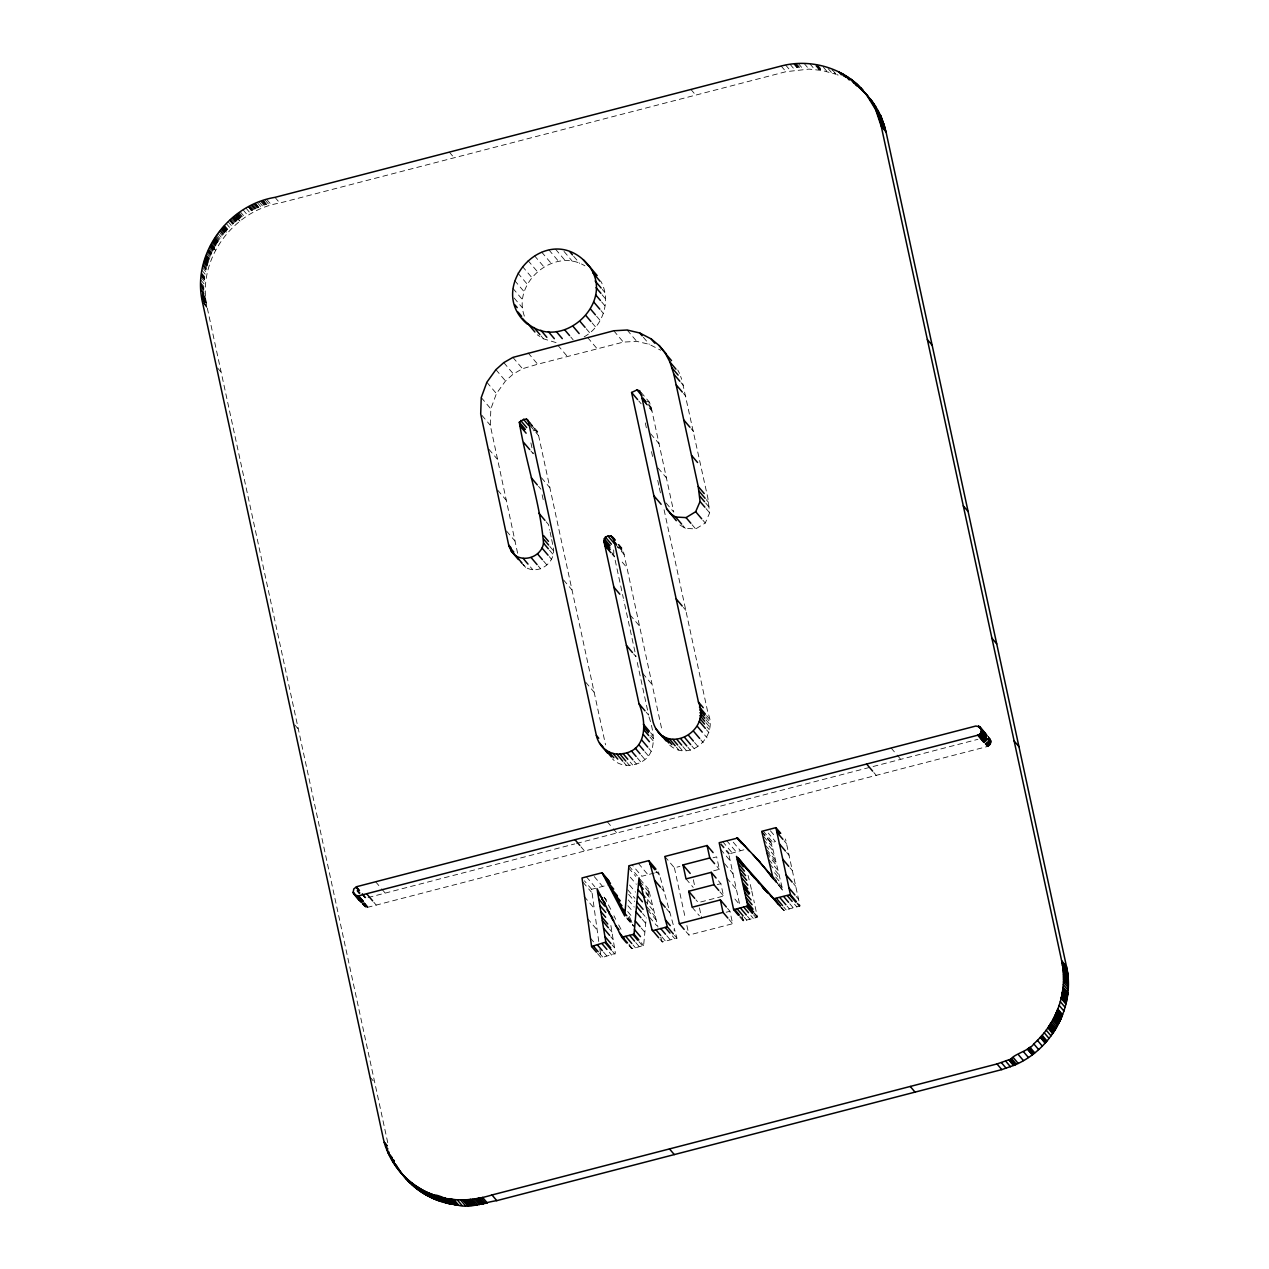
<?xml version="1.0" encoding="UTF-8"?>
<svg xmlns="http://www.w3.org/2000/svg" width="1269" height="1269" viewBox="0 0 1269 1269"><rect width="100%" height="100%" fill="white"/><g stroke="black" fill="none" stroke-linecap="round" stroke-linejoin="round"><path stroke-width="0.75" stroke-dasharray="5 3.75" d="M988.234 737.543C992.532 738.986 991.597 745.68 987.377 746.521L368.184 907.176L365.821 907.081L363.14 904.131M387.759 1142.703L207.291 308.018C196.235 260.589 232.465 210.797 279.799 203.024L785.971 71.698L808.94 69.113L822.233 70.493L835.859 74.221L831.988 69.89M669.746 745.204C690.003 762.764 718.444 736.099 708.039 713.368L663.925 509.028M517.609 553.236L490.278 425.226L490.849 408.904L496.433 393.58L505.506 380.97L513.374 373.943L522.511 368.724L537.675 364.219L623.349 342.107L636.721 341.361L649.316 344.327L660.784 350.276M647.476 904.305L648.586 889.157L657.929 927.084M598.762 941.519L591.592 889.299L584.406 880.797M584.168 336.84C603.029 326.339 611.642 300.309 600.792 281.21M520.813 562.389L525.652 567.354C539.198 575.38 556.583 562.008 553.221 546.987M648.998 716.922C653.947 731.467 657.976 753.627 640.908 762.177C631.962 766.841 619.669 766.746 612.483 758.91M628.964 945.722L632.327 948.593L643.621 945.532L646.238 917.773M613.688 549.921L613.784 553.776M991.01 742.651L988.678 739.399M991.073 742.222L988.71 739.05M524.383 316.124C512.01 282.59 554.093 246.868 584.914 265.84M990.851 743.237L988.535 740.128M679.883 524.938L685.244 528.348L695.65 528.951L705.278 523.034L709.657 512.85L707.816 497.813L682.119 380.874M597.588 953.59L601.189 957.841L615.417 953.384L610.452 922.912M990.55 743.967L988.25 740.922M990.391 744.237L988.107 741.223M780.816 907.256L784.052 910.381L799.978 905.923L785.511 838.983M734.925 899.055L739.716 904.734L728.755 854.037L744.189 849.707M988.995 745.744L986.6 742.92M362.617 893.773L366.218 898.024L364.806 898.722M368.121 897.532L574.698 843.933M576.618 843.425L977.907 739.319M591.592 889.299L596.018 888.157M599.301 887.301L608.692 884.858M654.344 873.024L641.781 876.276L632.2 864.935M655.676 872.675L658.373 871.977L659.706 875.42L675.045 931.287L672.649 928.448M664.829 856.48L674.41 867.806L679.93 866.378M713.004 857.796L716.668 856.845L719.364 869.313L713.638 870.804M761.733 831.338L771.314 842.664L775.47 841.585L768.268 833.099M717.255 884.62L720.871 883.684L723.536 896.057L698.283 902.608L695.888 899.769M772.995 878.782L782.767 890.061L771.314 842.664M726.185 912.237L729.945 911.253L732.641 923.721L688.956 935.063L685.355 930.811M659.896 939.139L662.291 941.979L676.932 938.188L675.52 933.001M739.637 916.726L743.222 920.977L757.419 917.297L753.738 899.959M533.154 430.746L536.089 430.461L537.77 431.761L605.551 744.887M617.606 547.399L620.573 547.129L623.444 551.428L662.228 731.356M367.344 907.272L363.743 903.02M366.329 907.192L362.728 902.941M556.06 342.598L543.513 338.823L537.295 334.826M646.603 401.274L649.458 402.257L651.156 407.254L673.791 512.105L665.4 502.191M365.742 907.049L362.855 904.147M838.095 75.093L836.858 74.585M832.543 70.065L836.144 74.316M828.149 68.589L831.75 72.841M823.438 67.273L827.039 71.524M817.442 64.83L822.233 70.493M817.395 66.02L820.995 70.271M816.95 65.94L820.535 70.192M816.49 65.861L820.091 70.112M816.205 65.814L819.806 70.065M815.697 65.75L819.552 70.033M809.876 63.767L814.666 69.446M804.149 63.45L808.94 69.113M798.344 63.513L803.15 69.176M796.44 63.624L801.231 69.287M795.457 63.688L800.247 69.367M794.473 63.783L799.264 69.446M794.108 63.815L798.899 69.478M793.68 63.862L798.693 69.509M790.079 64.291L794.886 69.969M785.638 65.036L790.428 70.715M781.165 66.036L785.971 71.698M690.923 89.433L695.713 95.112M987.742 736.099L990.518 739.478M988.107 736.654L990.851 740.176M988.535 737.638L991.01 740.763M988.662 738.209L991.089 741.334M988.71 738.764L991.105 741.746M988.614 739.811L990.978 742.809M988.456 740.398L990.788 743.396M988.329 740.715L990.74 743.539M987.996 741.413L990.248 744.443L987.758 741.762M987.647 741.889L989.931 744.871M987.456 742.127L989.772 745.046M987.266 742.349L989.614 745.236M987.06 742.555L989.455 745.379M986.885 742.698L989.297 745.538M643.32 337.237L649.316 344.327M986.425 743.031L988.821 745.871M602.331 289.443L604.726 292.282M681.025 382.651L683.42 385.475M986.203 743.174L988.599 745.998M988.392 746.124L985.902 743.333L988.154 746.235M573.683 256.275L579.663 263.365M985.537 743.507L987.932 746.331M985.267 743.602L987.663 746.442M984.982 743.697L987.377 746.521M602.077 294.757L605.678 299.008M564.007 251.421L572.398 261.335M683.468 393.469L685.863 396.293M627.14 330.019L636.721 341.361M601.633 301.895L605.234 306.146M555.616 249.263L565.197 260.605M600.998 310.588L603.394 313.411M548.842 249.819L558.423 261.16M613.752 330.765L623.349 342.107M596.62 316.267L600.205 320.518M541.577 251.992L551.158 263.317M691.161 428.668L693.556 431.508M449.321 152.121L454.112 157.784M592.1 322.897L595.7 327.148M534.408 255.608L544.004 266.95M641.067 392.343L649.458 402.257M586.262 328.75L589.863 333.001M527.92 260.446L537.501 271.772M642.764 397.34L651.156 407.254M643.05 398.688L651.441 408.602M644.509 401.321L651.711 409.824M643.573 401.115L651.965 411.029M587.61 337.506L597.191 348.832M638.767 400.956L641.162 403.796M522.305 266.3L531.885 277.625M517.784 273.009L527.365 284.335M570.749 336.983L573.144 339.806M650.648 433.808L659.039 443.722M706.262 499.685L708.657 502.524M705.691 503.032L709.292 507.283M514.564 280.417L524.16 291.743M706.056 508.599L709.657 512.85M512.882 288.333L522.463 299.658M557.852 345.247L567.449 356.589M702.883 520.211L705.278 523.034M658.04 467.991L666.431 477.905M514.119 298.009L522.511 307.923M891.124 748.012L895.914 753.675M897.12 755.087L900.72 759.338M541.102 335.999L543.513 338.823M692.065 524.7L695.65 528.951M682.849 525.525L685.244 528.348M528.094 352.893L537.675 364.219M873.833 772.535L876.229 775.359M512.914 357.398L522.511 368.724M503.793 362.617L513.374 373.943M495.909 369.644L505.506 380.97M529.379 421.831L537.77 431.761M531.299 424.782L536.089 430.461M528.602 422.403L538.199 433.744M530.22 425.734L538.611 435.648M683.404 607.439L685.799 610.278M486.852 382.255L496.433 393.58M618.812 544.338L622.397 548.589M618.177 544.306L620.573 547.129M618.637 545.765L623.444 551.428M619.002 547.32L623.793 552.983M615.735 544.623L624.126 554.553M530.87 450.955L533.266 453.779L532.472 450.146M622.191 562.088L626.981 567.751M481.252 397.562L490.849 408.904M611.706 552.507L614.101 555.33L623.412 598.445M612.039 554.061L614.434 556.901M541.482 477.794L549.874 487.708M481.887 415.312L490.278 425.226M538.532 486.344L540.927 489.184M630.058 614.894L639.655 626.22M488.835 449.194L497.226 459.108M275.008 197.345L279.799 203.024M546.13 521.765L548.541 524.589L549.715 530.188M706.643 715.573L709.038 718.413M705.77 716.937L709.371 721.189M266.791 199.487L271.598 205.166M705.945 719.745L709.53 723.996M265.078 199.994L269.885 205.657M705.913 722.584L709.514 726.836M263.381 200.518L268.187 206.197M263.032 200.645L267.822 206.308M262.382 200.851L267.172 206.514M706.912 726.883L709.308 729.723M261.557 201.136L266.347 206.799M260.732 201.422L265.538 207.085M706.516 729.802L708.911 732.625M259.162 201.993L263.952 207.656M549.842 546.463L553.443 550.714M257.385 202.675L262.175 208.338M549.509 550.207L553.11 554.458M255.624 203.389L260.415 209.068M255.085 203.627L259.875 209.29M497.686 490.151L506.077 500.065M704.644 734.973L707.039 737.812M254.895 203.706L259.685 209.369M254.688 203.786L259.479 209.448M253.927 204.119L258.733 209.782M633.628 653.916L636.023 656.755L623.825 600.332M253.023 204.547L257.813 210.21M252.103 204.959L256.909 210.638M251.897 205.07L256.703 210.733M549.255 556.615L551.65 559.455M251.23 205.388L256.021 211.066M250.358 205.832L255.148 211.511M249.485 206.292L254.292 211.955M700.869 739.859L703.264 742.698M249.041 206.514L253.832 212.193M248.708 206.688L253.499 212.351M248.391 206.847L253.181 212.51M248.312 206.895L253.102 212.558M563.579 579.996L571.97 589.926M642.685 673.379L652.266 684.721M784.115 840.76L786.51 843.599M246.027 208.148L250.834 213.827M543.576 561.041L547.161 565.292M770.41 830.814L774.011 835.05M694.587 742.508L698.188 746.743M243.109 209.908L247.899 215.571M786.621 852.403L789.017 855.243M240.253 211.764L245.044 217.427M691.875 745.998L694.27 748.837M763.145 830.973L772.742 842.299M239.048 212.605L243.838 218.268M538.294 566.022L540.689 568.861M238.35 213.081L243.14 218.744M761.828 832.131L771.425 843.457M506.569 531.092L514.96 541.006M237.493 213.7L242.458 219.236M237.319 213.827L242.125 219.489M237.097 213.985L241.903 219.648M236.875 214.144L241.681 219.823M687.972 747.346L690.368 750.185M763.668 836.509L772.06 846.423M789.952 867.758L792.348 870.597M236.668 214.302L241.459 219.965M236.462 214.461L241.253 220.124M236.256 214.62L241.047 220.283M235.923 214.873L240.713 220.536M235.558 215.159L240.349 220.838M763.399 839.38L772.995 850.706M239.984 221.123L235.177 215.46L239.873 221.203M234.638 215.889L239.429 221.567M682.896 746.537L686.497 750.788M234.035 216.38L238.826 222.043M530.394 566.91L532.79 569.749M765.604 845.44L773.995 855.354M233.433 216.856L238.223 222.535M233.258 216.999L238.064 222.662M233.052 217.173L237.842 222.852M232.75 217.427L237.541 223.09M232.465 217.681L237.255 223.344M766.476 849.484L774.867 859.399M678.883 746.426L682.484 750.677M231.799 218.252L236.589 223.915M767.015 851.975L775.407 861.889M231.006 218.934L235.812 224.597M523.256 564.531L525.652 567.354M793.363 883.525L795.758 886.365M230.228 219.616L235.019 225.295M676.393 747.187L678.788 750.011M766.428 853.323L776.009 864.665M230.006 219.823L234.813 225.485M229.863 219.949L234.654 225.628M646.207 712.242L648.602 715.066L636.832 660.514M229.657 220.14L234.464 225.819M229.467 220.33L234.257 226.009M768.697 859.462L777.088 869.376M228.071 221.647L232.862 227.325M769.791 864.03L778.183 873.944M796.139 896.406L798.534 899.245M226.231 223.471L231.037 229.134M774.534 872.707L779.325 878.37M224.47 225.327L229.261 230.99M775.724 877.038L780.53 882.701M797.582 903.084L799.978 905.923M223.963 225.882L228.753 231.545M223.804 226.041L228.61 231.704M797.011 903.576L799.407 906.399M223.598 226.263L228.404 231.926M223.392 226.469L228.198 232.148M223.122 226.786L227.912 232.449M773.392 877.022L781.783 886.936M222.821 227.135L227.611 232.814M650.569 732.673L652.964 735.512M222.519 227.5L227.31 233.163L222.424 227.611M775.311 880.67L782.576 890.108M773.011 878.322L782.767 890.061M222.202 227.849L227.008 233.528M794.537 904.21L796.932 907.049M221.901 228.214L226.691 233.877M650.934 735.497L653.329 738.336M221.599 228.579L226.294 234.353M221.092 229.166L225.898 234.828M649.871 736.924L653.456 741.175M220.52 229.879L225.311 235.542M219.949 230.577L224.756 236.256M789.762 903.718L793.363 907.969M219.775 230.815L224.565 236.478M218.998 231.815L223.788 237.477M733.244 842.188L740.43 850.674M217.887 233.29L222.678 238.969M787.097 906.145L789.492 908.969M216.793 234.797L221.599 240.475M216.095 235.812L220.885 241.491M783.719 907.018L786.13 909.857M648.903 748.52L651.314 751.343M215.556 236.605L220.346 242.268M726.534 840.459L736.131 851.8M215.032 237.382L219.823 243.061M781.656 907.557L784.052 910.381M214.81 237.731L219.521 243.521M780.99 907.224L783.385 910.063M214.651 237.985L219.442 243.648M214.413 238.35L219.22 244.013M214.112 238.842L218.918 244.505M213.811 239.333L218.601 245.012M213.462 239.904L218.252 245.583M722.569 841.49L732.15 852.831M213.097 240.523L217.887 246.186M212.732 241.126L217.522 246.805M644.842 751.724L648.443 755.959M212.605 241.332L217.396 247.011M585.691 682.214L594.082 692.128M212.272 241.903L217.078 247.566M721.014 843.631L729.405 853.545M211.796 242.776L216.587 248.438M720.364 844.123L728.755 854.037M211.32 243.648L216.111 249.311M211.066 244.124L215.857 249.787M210.908 244.394L215.698 250.056M210.559 245.044L215.349 250.723M210.337 245.488L215.127 251.151M210.115 245.916L214.905 251.595M641.321 755.261L644.906 759.512M210.035 246.075L214.747 251.897M720.618 849.389L730.198 860.715M209.908 246.329L214.699 251.992M209.559 247.043L214.35 252.705M209.036 248.105L213.827 253.768M208.528 249.184L213.335 254.847M208.322 249.66L213.049 255.466M208.195 249.93L212.986 255.592M208.021 250.31L212.811 255.973M637.324 757.926L640.908 762.177M207.799 250.865L212.589 256.528M207.561 251.405L212.367 257.068M207.164 252.357L211.971 258.019M724.599 863.681L732.99 873.595M206.688 253.562L211.479 259.241M206.213 254.783L211.003 260.446M206.022 255.291L210.781 261.081M634.04 761.21L636.435 764.033M205.784 255.941L210.575 261.604M205.483 256.766L210.289 262.429M205.197 257.591L210.004 263.254M205.007 258.21L209.797 263.873M204.848 258.67L209.639 264.349M204.69 259.146L209.496 264.824M630.201 762.098L632.612 764.937M204.642 259.336L209.433 264.999M204.515 259.701L209.322 265.364M204.341 260.272L209.131 265.951M716.969 866.489L719.364 869.313M726.804 878.037L736.401 889.363M204.15 260.859L208.957 266.522M204.087 261.097L208.846 266.887M203.992 261.446L208.782 267.125M203.928 261.668L208.719 267.347M626.997 762.479L629.408 765.302M754.912 913.648L757.307 916.472M203.722 262.413L208.513 268.076M753.818 913.045L757.419 917.297M203.421 263.508L208.211 269.171M753.612 914.838L756.007 917.661M203.135 264.602L207.926 270.265M623.904 762.479L626.299 765.318M203.024 265.078L207.783 270.868M202.929 265.411L207.672 271.392M202.818 266.03L207.608 271.693M750.867 915.536L753.278 918.375M202.453 267.68L207.244 273.358M201.945 270.329L206.736 275.992M718.46 880.845L720.871 883.684M747.536 916.408L749.931 919.248M201.517 272.978L206.308 278.641M201.359 274.104L206.149 279.767M201.343 274.263L206.133 279.926M201.295 274.532L206.054 280.465M201.216 275.087L206.022 280.766M201.2 275.389L205.99 281.068M744.284 917.249L746.68 920.088M201.168 275.69L205.959 281.369M201.01 277.34L205.8 283.003M719.935 891.806L723.536 896.057M740.604 916.472L744.205 920.723M200.803 280.021L205.594 285.684M200.692 282.701L205.483 288.38M200.661 284.082L205.467 289.744M200.645 284.43L205.435 290.442M200.645 284.986L205.435 290.775M200.645 285.224L205.435 290.887M727.549 908.414L729.945 911.253M200.645 286.144L205.451 291.807M200.692 287.682L205.483 293.345M200.756 289.237L205.546 294.9M200.788 289.919L205.594 295.582M200.835 290.601L205.641 296.264M202.136 293.234L205.721 297.485M202.247 294.456L205.848 298.707M202.294 295.011L205.911 299.421M202.342 295.439L205.99 300.071M202.421 296.058L206.022 300.309M202.469 296.502L206.07 300.753M202.517 296.93L206.117 301.181M729.04 919.47L732.641 923.721M202.58 297.422L206.181 301.673M202.659 297.961L206.26 302.212M202.754 298.501L206.355 302.752M202.818 298.961L206.419 303.212M201.692 297.945L206.482 303.608M201.771 298.532L205.372 302.783M201.882 299.151L205.483 303.402M203.294 301.768L206.895 306.019M203.532 302.974L207.133 307.225M203.659 303.592L207.275 307.923M686.021 878.909L693.207 887.396M692.144 907.24L699.346 915.742M656.105 871.168L659.706 875.42M607.232 821.662L612.023 827.34M613.213 828.752L616.813 833.003M661.72 888.633L664.115 891.472M638.355 863.348L647.936 874.674M217.586 368.01L221.187 372.261M666.415 908.667L670 912.919M628.869 865.807L637.26 875.721M640.004 879.29L648.586 889.157M628.567 867.901L635.769 876.403M639.782 881.368L649.379 892.694M645.715 891.98L648.126 894.819M646.048 893.408L650.838 899.086M630.328 877.196L636.324 884.271M642.733 893.915L652.329 905.257M644.192 899.8L653.789 911.142M674.521 935.348L676.932 938.188M629.551 885.048L635.547 892.139M672.364 935.919L674.759 938.743M646.793 906.716L655.185 916.63M647.618 909.873L656.01 919.787M627.743 889.807L634.944 898.309M666.717 935.65L670.302 939.901M649.538 917.17L656.723 925.672M628.647 894.359L634.643 901.45M642.637 913.521L645.033 916.361M661.91 936.887L665.511 941.138M628.25 899.959L634.23 907.034M580.98 846.788L584.581 851.039M642.114 919.137L645.715 923.388M627.917 905.749L632.708 911.412M627.679 911.554L632.47 917.217M641.273 928.067L644.874 932.318M594.209 876.53L602.601 886.444M628.044 917.186L633.881 926.433M628.71 918.645L633.501 924.308M626.68 917.931L633.453 925.815M627.108 918.819L633.215 925.878M604.25 897.215L611.277 910.254M604.044 897.262L606.55 900.07M586.421 876.816L594.812 886.73M641.226 942.708L643.621 945.532M638.973 941.693L642.574 945.928M635.753 942.518L639.338 946.769M583.026 882.241L591.417 892.17M633.009 944.961L635.42 947.8M629.932 945.754L632.327 948.593M584.152 896.453L593.749 907.795M609.548 929.146L611.944 931.985M610.786 936.776L613.181 939.615M612.134 945.024L614.529 947.848M587.42 918.439L597.017 929.765M612.578 951.417L614.973 954.256M609.294 952.273L611.69 955.113M603.473 952.051L607.074 956.303M590.339 938.029L595.129 943.692M599.365 953.13L602.965 957.365M294.741 724.885L298.342 729.12M375.624 881.749L380.414 887.428M381.62 888.839L385.221 893.09M373.832 902.259L376.227 905.098M356.621 886.698L361.427 892.361M356.319 886.793L361.126 892.456M362.315 893.884L365.916 898.135M356.034 886.92L360.824 892.583M362.03 893.995L365.615 898.246M355.701 887.11L360.666 892.662M361.871 894.074L365.456 898.325M355.558 887.19L360.348 892.853M357.604 890.219L360.174 892.948M357.461 890.33L359.936 893.106M357.35 890.426L359.65 893.344M357.128 890.616L359.397 893.566M356.875 890.854L359.27 893.677M364.584 902.925L368.184 907.176M364.298 902.973L367.899 907.224M364.013 903.005L367.613 907.256M363.299 903.005L367.138 907.272M362.902 902.973L366.662 907.24M362.601 903.893L365.44 906.923M361.966 903.496L364.869 906.653M369.977 1077L373.578 1081.251M775.121 880.178L777.707 883.51M662.291 941.979L660.07 935.269M618.669 924.927L621.017 929.289M629.012 944.199L631.359 948.562M677.757 369.993L679.534 373.403M613.942 915.774L615.719 919.295M629.25 916.408L631.629 921.437M680.612 376.37L681.691 379.336M748.044 875.372L749.17 879.877M750.296 884.541L751.407 889.379M751.787 891.06L753.183 897.389M645.302 422.926L646.54 428.668M651.505 451.621L652.758 457.363M657.723 480.332L658.96 486.075M659.372 487.978L660.61 493.72M742.238 916.361L743.222 920.977M693.35 879.766L694.857 886.745M699.441 907.922L701.741 918.566M674.41 867.806L685.212 917.773M686.878 925.45L688.956 935.063M530.902 442.881L532.092 448.338M542.133 494.767L543.338 500.367M550.096 532.06L551.269 537.659M551.666 539.531L552.84 545.131M599.92 949.355L601.189 957.841M215.556 250.342L210.765 244.679L215.508 250.437"/><path stroke-width="1.5" d="M981.508 730.547L979.874 726.899L975.845 726.027L356.621 886.698L353.765 888.95L353.194 892.551L355.288 895.327L358.588 895.835L977.796 735.195C983.729 734.085 979.24 723.711 986.299 736.464M666.399 354.067L659.198 345.58L651.187 338.934L639.735 332.986L627.14 330.019L613.752 330.765L512.914 357.398L503.793 362.617L495.909 369.644L486.852 382.255L481.252 397.562L480.697 413.9L508.679 545.051L511.217 551.063L516.071 556.028C526.651 562.104 541.784 555.41 543.513 543.132C540.071 502.429 525.874 462.662 519.307 422.26L523.574 419.404L526.492 419.119L528.174 420.42L596.367 735.449C598.905 747.298 610.754 756.546 623.016 753.612C647.634 750.249 646.476 721.22 639.021 703.74L603.838 540.626L605.392 537.12L608.01 536.057L610.992 535.804L613.847 540.086L653.043 721.887C663.29 757.022 712.068 732.927 698.442 702.043L631.581 392.47L637.006 389.932L639.862 390.915L641.559 395.928L664.195 500.779L666.669 508.821L676.282 520.687M870.28 98.839L880.559 115.431L886.032 131.944L1066.499 966.597C1075.541 1006.428 1051.652 1049.749 1014.201 1065.246C1000.178 1056.791 1029.016 1052.413 1033.775 1043.864C1039.755 1038.518 1044.974 1032.363 1049.352 1025.653C1052.175 1021.18 1054.745 1016.532 1056.76 1011.647C1063.517 995.768 1065.357 977.812 1061.693 960.934L881.241 126.281L875.626 109.467L865.569 93.271M638.83 939.869L634.04 934.206L639.005 877.831L652.012 929.749L652.71 930.637L667.335 926.846L673.331 933.936M522.352 318.313C558.423 359.999 624.618 297.707 583.423 259.875C543.211 223.217 485.281 288.301 527.143 323.992M981.476 730.896L986.235 736.813M1061.217 998.148L1066.008 1003.811L1061.17 998.275M981.016 732.546L986.949 739.716M670.286 513.612L675.647 517.022L686.069 517.609L695.682 511.708L700.06 501.525L698.22 486.487L673.823 374.149L669.953 362.062L665.511 353.543L659.198 345.58M609.263 881.257L602.077 872.755L582.011 877.958L591.592 946.5L605.836 942.058L597.049 888.712L621.762 937.22L626.569 942.899M1058.187 1024.416L1053.46 1018.61M980.017 733.91L984.823 739.573M752.628 911.634L747.822 905.971L736.48 856.432L773.804 898.722L790.397 894.582L775.914 827.658L761.733 831.338L773.17 878.735L762.875 865.569M1008.998 1059.742L1013.994 1065.325L1001.796 1069.608L496.782 1200.648C482.426 1202.568 459.457 1213.037 448.671 1198.84C463.169 1201.299 478.032 1199.253 491.991 1194.97L997.006 1063.945L1008.998 1059.742L1013.804 1065.421M621.762 937.22L634.04 934.206M655.962 869.138L648.776 860.636L628.869 865.807L624.713 915.996L602.077 872.755M713.083 852.594L707.087 845.519L664.829 856.48L679.359 923.721L684.165 929.4M760.179 862.397L737.575 838.079L719.174 842.711L733.641 909.651L738.431 915.314M716.065 878.021L711.274 872.342L686.021 878.909L683.008 864.935L709.783 857.987L714.574 863.65M726.344 907.002L720.348 899.927L692.144 907.24L688.702 891.266L713.955 884.715L718.746 890.394M679.359 923.721L723.044 912.395L727.851 918.058M733.641 909.651L747.822 905.971M863.269 90.559C843.425 67.733 810.288 58.326 781.165 66.036L275.008 197.345C227.674 205.134 191.429 254.91 202.501 302.339L382.968 1137.04C388.393 1163.594 408.539 1186.372 434.172 1195.128C438.725 1193.891 463.804 1207.39 446.149 1202.98C438.741 1201.093 431.587 1198.174 424.988 1194.303C414.122 1187.895 404.779 1178.901 398.085 1168.194M448.211 1198.761L453.017 1204.424M436.171 1199.76L431.095 1193.97M978.653 726.201L986.219 735.1M420.309 1188.704L425.575 1194.652M979.287 726.502L987.139 735.655M856.496 85.515L851.055 79.36M412.615 1183.565L418.056 1189.719M860.842 89.052L868.075 96.222M980.096 727.105L985.632 733.656M762.796 887.57L767.364 892.567L757.767 881.225M860.699 87.783L872.66 101.964M868.599 97.332L874.452 104.55M856.972 84.198L862.809 90.813M870.201 99.696L875.642 106.342M855.623 83.008L860.414 88.671M870.994 100.901L876.451 107.691M854.1 81.724L859.192 87.624M853.069 80.899L857.368 85.705M872.961 104.28L877.751 109.959M852.308 80.312L857.479 86.276M874.198 106.596L878.989 112.275M850.404 78.884L854.005 83.135M875.309 108.848L880.559 115.431M875.816 109.88L880.892 116.193M847.629 76.965L850.024 79.788M876.276 110.942L881.257 117.049M876.784 112.148L881.574 117.811M845.487 75.585L849.088 79.836M877.117 112.925L881.907 118.588M877.434 113.718L882.225 119.381M843.711 74.506L846.233 77.409M877.926 115.019L882.732 120.682M843.028 74.11L845.424 76.949M878.402 116.32L883.192 121.983M841.426 73.237L843.822 76.077M878.862 117.652L883.779 123.68M879.068 118.271L883.938 124.188M879.29 118.937L884.207 125.012M838.983 71.984L841.379 74.808M879.544 119.762L884.35 125.425M879.703 120.285L884.493 125.948M879.845 120.809L884.779 126.995M880.099 121.713L884.89 127.376M880.21 122.094L885.112 128.153M880.623 123.664L885.413 129.327M880.908 124.838L885.699 130.517M881.225 126.202L886.032 131.944M927.353 339.569L932.144 345.231M963.314 505.871L968.104 511.55M991.93 638.212L996.72 643.875M1014.137 740.985L1018.944 746.648M665.511 353.543L671.507 360.634M651.187 338.934L654.788 343.185M588.784 265.665L597.176 275.579M978.526 726.154L980.921 728.993M981.476 729.723L986.299 735.671M583.423 259.875L588.213 265.538M669.953 362.062L675.949 369.152M981.508 730.262L986.314 736.068M981.413 731.309L986.172 737.146M981.349 731.626L986.092 737.432M592.813 272.692L599.999 281.195M981.254 731.896L987.203 739.145M981.143 732.213L987.139 739.304M672.11 368.01L678.106 375.085M980.905 732.721L986.854 739.89M980.794 732.911L985.458 738.78M980.572 733.26L985.363 738.923M980.461 733.387L985.141 739.192M980.271 733.625L984.982 739.383M979.874 734.053L985.87 741.128M979.7 734.196L984.49 739.859M639.735 332.986L642.13 335.825M979.398 734.418L984.316 740.001M979.224 734.545L984.014 740.208M595.145 280.941L601.141 288.031M673.823 374.149L679.819 381.223M979.018 734.672L983.808 740.335M978.7 734.83L984.696 741.921M570.082 252.023L572.478 254.863M978.573 734.894L984.57 741.984M978.336 735.005L984.332 742.079M978.066 735.1L984.062 742.191M977.796 735.195L983.776 742.27M596.081 287.666L600.887 293.329M676.282 384.967L682.278 392.042M595.637 294.82L600.427 300.483M593.813 302.085L599.809 309.176M590.624 309.176L595.415 314.855M683.959 420.182L689.955 427.256M586.104 315.807L590.894 321.469M580.266 321.676L585.072 327.339M637.006 389.932L641.813 395.595M691.573 455.412L697.553 462.487M642.114 398.482L644.509 401.321M631.581 392.47L637.577 399.545M573.144 326.466L579.14 333.541M698.22 486.487L704.216 493.562M564.753 329.892L569.543 335.555M699.076 491.198L705.072 498.273M699.695 495.957L704.485 501.62M556.298 331.542L562.294 338.633M700.06 501.525L704.866 507.188M548.351 331.606L554.347 338.696M695.682 511.708L701.678 518.783M540.848 330.226L546.844 337.316M514.802 304.782L517.197 307.621M533.916 327.497L539.912 334.572M518.006 312.047L521.607 316.298M527.698 323.5L534.899 332.002M1061.693 960.934L1066.547 966.851L1061.741 961.188M686.069 517.609L690.859 523.272M1061.994 962.362L1066.785 968.025M1062.216 963.568L1067.007 969.23M1062.423 964.789L1067.229 970.468M1062.486 965.186L1067.292 970.848M1062.55 965.582L1067.34 971.245M1062.613 965.979L1067.403 971.642M1062.692 966.502L1067.483 972.181M1062.772 967.057L1067.578 972.72M1062.851 967.597L1067.657 973.26M1062.914 968.025L1067.705 973.688M1062.962 968.453L1067.752 974.132M1063.01 968.897L1067.832 974.83M1063.073 969.437L1067.863 975.1M1063.121 969.881L1067.911 975.544M1063.248 971.213L1068.038 976.876M1063.359 972.609L1068.149 978.272M1063.438 974.084L1068.244 979.747M1063.485 974.893L1068.276 980.556M675.647 517.022L681.643 524.097M1063.501 975.75L1068.308 981.413M1063.517 976.591L1068.324 982.254M1063.533 977.082L1068.339 982.745M1063.549 977.542L1068.339 983.205M666.669 508.821L671.46 514.484M1063.565 978.145L1068.355 984.062M1063.565 978.716L1068.355 984.395M1063.549 979.081L1068.339 984.744M1063.533 979.462L1068.324 985.125M653.916 495.782L661.117 504.285M1063.47 981.936L1068.26 987.615M1063.311 984.617L1068.101 990.28M1063.073 987.282L1067.848 993.167M1063.025 987.774L1067.816 993.437M1062.994 988.075L1067.768 994.039M1062.93 988.646L1067.721 994.325M1062.883 988.916L1067.689 994.595M1062.851 989.201L1067.641 994.864M1062.724 990.121L1067.515 995.784M1062.581 991.089L1067.372 996.768M1062.423 992.072L1067.197 997.831M1062.264 993.008L1067.055 998.687M1062.026 994.277L1066.817 999.956M866.632 764.033L872.628 771.108M1061.756 995.657L1066.547 1001.32M1061.455 997.022L1066.246 1002.684M1061.36 997.434L1066.15 1003.113M1061.296 997.751L1066.103 1003.414M1060.297 1001.638L1065.088 1007.3M1059.123 1005.365L1063.93 1011.044M1057.807 1009.061L1062.597 1014.724M1057.585 1009.616L1062.327 1015.454M1057.458 1009.95L1062.248 1015.628M1057.251 1010.473L1062.042 1016.136M1056.998 1011.06L1061.804 1016.723M1056.76 1011.647L1061.55 1017.31M1056.522 1012.186L1061.328 1017.849M1056.3 1012.741L1061.09 1018.404M1056.078 1013.281L1060.868 1018.944M1055.982 1013.471L1060.71 1019.261M1055.856 1013.757L1060.646 1019.419M1055.697 1014.09L1060.487 1019.768M1055.507 1014.502L1060.297 1020.165M1055.285 1014.962L1060.075 1020.625M1055.11 1015.343L1059.901 1021.006M1054.888 1015.787L1059.678 1021.45M1054.666 1016.231L1059.456 1021.894M1054.317 1016.945L1059.107 1022.608M1053.936 1017.69L1058.743 1023.353M1053.556 1018.436L1058.346 1024.099M1052.699 1020.022L1057.505 1025.685M1051.858 1021.513L1056.649 1027.176M1050.986 1022.988L1055.792 1028.651M1050.684 1023.496L1055.475 1029.159M1050.494 1023.813L1055.3 1029.476M1050.272 1024.162L1055.078 1029.841M1050.082 1024.48L1054.888 1030.142M1049.86 1024.86L1054.65 1030.523M1049.622 1025.241L1054.412 1030.904M1049.511 1025.4L1054.238 1031.189M1049.352 1025.653L1054.158 1031.316M1048.908 1026.32L1053.714 1031.998M1048.384 1027.113L1053.175 1032.776M1047.845 1027.906L1052.636 1033.569M1046.211 1030.19L1051.002 1035.853M526.492 419.119L530.093 423.37M1044.228 1032.76L1049.035 1038.423M676.218 598.936L682.199 606.027M523.574 419.404L528.364 425.067M1042.166 1035.266L1046.973 1040.929M520.687 420.499L526.683 427.59M1041.532 1036.012L1046.322 1041.675M1041.23 1036.361L1046.021 1042.023M1040.929 1036.71L1045.719 1042.388M1040.707 1036.963L1045.497 1042.626M1040.501 1037.17L1045.291 1042.848M1040.294 1037.392L1045.085 1043.055M519.307 422.26L525.303 429.35M519.735 424.211L524.525 429.89M520.147 426.098L526.127 433.189M612.816 537.247L615.211 540.086M610.992 535.804L614.593 540.055M1037.455 1040.39L1042.246 1046.053M614.212 541.641L616.607 544.48M608.01 536.057L614.006 543.148M605.392 537.12L611.388 544.195M1033.775 1043.864L1038.581 1049.526M523.669 442.453L529.665 449.527M604.107 538.579L610.088 545.67M603.838 540.626L609.834 547.716M604.187 542.434L610.183 549.525M604.52 544.004L609.31 549.667M1029.905 1047.147L1034.711 1052.826M604.837 545.575L610.833 552.649M1028.826 1048.02L1033.616 1053.682M1028.461 1048.321L1033.252 1053.984M1028.08 1048.606L1032.887 1054.269M1027.842 1048.797L1032.633 1054.46M1027.636 1048.955L1032.427 1054.618M1027.414 1049.098L1032.22 1054.777M1023.591 1051.811L1028.382 1057.489M531.346 477.842L537.326 484.932M1018.61 1054.92L1023.417 1060.583M1013.408 1057.711L1018.198 1063.39M613.831 587.103L619.827 594.193M1011.583 1058.6L1016.374 1064.263M1010.663 1059.028L1015.47 1064.691M1009.759 1059.425L1014.55 1065.103M1005.683 1061.106L1010.473 1066.769M538.944 513.263L544.94 520.353M698.442 702.043L703.232 707.705M1001.4 1062.629L1006.19 1068.292M699.441 707.071L705.437 714.161M699.774 709.863L704.581 715.526M699.949 712.67L704.739 718.333M997.006 1063.945L1001.796 1069.608M699.917 715.51L704.723 721.173M699.727 718.381L704.517 724.044M543.64 535.661L548.43 541.324M699.314 721.3L705.31 728.374M543.846 539.373L548.652 545.036M543.513 543.132L548.319 548.795M697.442 726.471L702.233 732.134M626.426 645.413L632.422 652.504M542.069 548.113L548.065 555.203M775.914 827.658L780.721 833.321M693.667 731.372L699.663 738.447M777.342 830.735L779.737 833.574M776.914 832.274L782.91 839.348M537.58 553.95L542.371 559.613M688.591 735.417L693.397 741.08M779.436 843.901L785.432 850.991M684.673 737.495L690.669 744.586M531.092 557.519L537.088 564.61M680.787 738.844L686.783 745.934M782.751 859.256L788.747 866.346M676.9 739.462L681.707 745.125M523.193 558.408L527.999 564.086M508.679 545.051L511.074 547.891M672.887 739.351L677.694 745.014M509.028 546.416L513.818 552.094M516.071 556.028L522.067 563.103M786.161 875.039L792.157 882.114M511.217 551.063L518.418 559.55M669.207 738.685L675.187 745.76M639.021 703.74L645.001 710.814M665.876 737.527L671.872 744.617M662.83 735.893L668.826 742.984M655.772 728.549L666.162 740.953M657.897 731.531L662.688 737.194M788.953 887.903L794.933 894.994M790.397 894.582L796.393 901.672M789.81 895.073L795.806 902.148M643.367 724.187L649.363 731.261M757.482 859.367L773.931 878.767M756.038 857.812L763.224 866.299M768.126 872.168L772.916 877.831M753.056 854.624L757.863 860.303M770.616 875.499L773.011 878.322M787.335 895.708L792.142 901.387M744.126 845.059L748.916 850.738M643.732 726.994L648.522 732.657M740.065 840.728L744.855 846.391M737.575 838.079L742.381 843.742M736.892 837.778L741.683 843.441M643.875 729.834L648.665 735.512M783.766 896.644L788.572 902.307M643.446 734.672L649.442 741.762M779.896 897.643L785.892 904.734M776.533 898.515L782.529 905.606M641.717 740.017L647.713 747.092M774.471 899.055L780.451 906.129M773.804 898.722L779.785 905.812M771.219 895.914L778.42 904.416M767.031 891.346L771.822 897.009M762.209 886.079L768.205 893.17M737.86 857.796L741.635 862M737.686 857.844L746.791 868.821M750.423 873.135L759.496 883.541M761.892 886.365L764.287 889.204M744.76 866.553L754.357 877.878M737.321 859.652L743.301 866.743M638.846 744.633L643.637 750.296M738.463 864.03L744.459 871.121M739.589 868.535L745.585 875.626M635.325 748.187L640.115 753.849M740.699 873.199L746.695 880.289M741.826 878.037L747.822 885.127M631.327 750.836L636.118 756.498M742.952 883.081L747.742 888.76M743.602 886.063L749.582 893.138M744.157 888.633L748.948 894.296M910.254 1086.454L915.044 1092.117M626.854 752.707L632.85 759.782M745.062 892.821L751.058 899.911M746.093 897.627L752.089 904.718M623.016 753.612L627.806 759.274M747.06 902.069L753.056 909.159M619.811 753.976L625.807 761.067M747.727 905.146L753.723 912.221M746.41 906.336L752.406 913.41M616.702 753.976L622.698 761.067M743.682 907.034L748.472 912.712M612.99 753.437L617.781 759.116M596.367 735.449L598.762 738.272M609.025 752.073L613.831 757.752M740.335 907.906L746.331 914.997M599.491 742.936L603.076 747.187M605.408 749.868L611.404 756.958M601.109 745.426L607.677 753.247M737.083 908.747L743.079 915.837M734.624 909.397L739.415 915.06M683.008 864.935L690.193 873.437M688.702 891.266L694.682 898.357M648.776 860.636L650.125 864.078L654.915 869.741M654.534 880.131L660.514 887.221M660.419 901.577L665.21 907.256M638.529 883.494L643.32 889.157M650.125 864.078L665.464 919.946L670.254 925.609M638.133 889.823L644.129 896.897M665.162 927.417L669.953 933.08M637.641 896.12L642.431 901.799M660.721 928.559L665.511 934.238M637.086 902.227L643.082 909.318M636.641 906.447L641.448 912.11M655.93 929.812L660.721 935.475M652.012 929.749L658.69 937.728M574.984 839.697L579.79 845.36M636.118 912.062L640.908 917.725M603.298 874.896L610.5 883.398M606.519 880.638L613.704 889.141M610.262 887.332L617.448 895.835M613.054 892.345L620.255 900.847M614.608 895.2L619.415 900.863M635.277 920.977L640.068 926.64M617.178 900.086L621.969 905.749M619.653 905.083L624.459 910.745M622.048 910.095L626.838 915.774M634.468 929.574L640.464 936.649M597.556 892.678L602.347 898.341M632.977 934.603L637.784 940.266M601.68 898.912L605.281 903.163M629.757 935.443L634.548 941.106M598.682 899.007L604.678 906.098M607.026 909.714L609.421 912.554M609.072 913.585L612.673 917.836M611.42 917.947L613.815 920.786M599.793 905.384L605.789 912.474M625.823 936.459L631.819 943.549M615.417 925.402L619.018 929.654M619.431 932.858L624.221 938.521M600.856 911.586L605.662 917.249M622.73 937.268L627.536 942.93M601.76 916.916L607.756 924.006M602.363 920.644L608.359 927.734M603.6 928.289L609.596 935.364M604.932 936.522L610.928 943.597M605.836 942.058L610.627 947.721M605.376 942.93L611.372 950.005M602.093 943.771L606.899 949.434M597.477 944.977L602.283 950.64M593.369 946.039L598.159 951.702M591.592 946.5L596.382 952.162M669.509 1148.921L674.299 1154.584M366.63 893.757L372.626 900.847M358.588 895.835L363.394 901.498M358.302 895.882L363.108 901.545M358.032 895.914L362.823 901.577M357.763 895.93L362.696 901.593M357.303 895.93L362.347 901.609M356.906 895.898L361.871 901.577M356.526 895.819L361.538 901.529M353.131 892.25L361.11 901.434M353.194 892.551L360.65 901.26M353.369 893.075L361.078 902.275M353.892 894.042L359.159 900.276M491.991 1194.97L496.782 1200.648M482.585 1197.397L487.375 1203.075M480.856 1197.793L485.646 1203.456M479.111 1198.158L483.917 1203.821M478.714 1198.237L483.521 1203.9M478.064 1198.364L482.854 1204.027M477.223 1198.523L482.014 1204.186M476.367 1198.666L481.157 1204.329M474.733 1198.935L479.539 1204.598M472.861 1199.189L477.667 1204.852M471.005 1199.411L475.796 1205.074M470.402 1199.475L475.193 1205.138M470.196 1199.506L474.987 1205.169M469.974 1199.522L474.78 1205.185M469.181 1199.586L473.971 1205.264M468.198 1199.665L472.988 1205.344M467.198 1199.728L472.005 1205.407M466.96 1199.744L471.751 1205.423M466.246 1199.792L471.037 1205.455M465.279 1199.824L470.069 1205.487M464.327 1199.839L469.118 1205.502M463.819 1199.855L468.61 1205.518M463.455 1199.871L468.245 1205.534M463.09 1199.887L467.88 1205.55M462.995 1199.887L467.801 1205.55M460.504 1199.871L465.311 1205.55M457.173 1199.744L461.964 1205.407M453.858 1199.491L458.664 1205.153M452.398 1199.332L457.189 1204.995M451.574 1199.237L456.38 1204.916M450.765 1199.142L455.555 1204.804M450.352 1199.094L455.333 1204.773M450.083 1199.046L454.873 1204.709M449.559 1198.983L454.619 1204.678M449.321 1198.935L454.112 1204.614M449.067 1198.904L453.858 1204.567M447.116 1198.555L451.907 1204.218M446.371 1198.428L451.161 1204.091M445.419 1198.237L450.416 1203.948M445.149 1198.19L449.956 1203.853M444.784 1198.11L449.575 1203.773M444.42 1198.031L449.21 1203.694M443.611 1197.857L448.417 1203.52M442.627 1197.619L447.418 1203.298M441.644 1197.397L446.434 1203.06M441.168 1197.27L446.149 1202.98M440.66 1197.127L445.705 1202.869M438.915 1196.651L443.706 1202.314M436.536 1195.921L441.326 1201.584M434.172 1195.128L438.979 1200.807M433.268 1194.811L438.249 1200.537M432.729 1194.621L437.789 1200.379M432.348 1194.478L437.139 1200.141M431.936 1194.303L436.726 1199.982M430.667 1193.812L435.473 1199.475M430.112 1193.574L435.045 1199.3M429.572 1193.352L434.363 1199.015M428.779 1193.003L433.57 1198.666M427.97 1192.638L432.777 1198.317M427.701 1192.527L432.507 1198.19M384.285 1142.259L386.68 1145.082M426.638 1192.019L431.428 1197.698M384.428 1142.782L386.823 1145.606M384.586 1143.306L386.982 1146.129M425.02 1191.242L429.826 1196.921M423.434 1190.433L428.24 1196.096M385.49 1146.129L387.886 1148.953M422.371 1189.862L427.161 1195.541M421.578 1189.434L426.368 1195.097M419.849 1188.418L425.115 1194.367M386.791 1149.682L389.186 1152.506M419.373 1188.133L424.163 1193.796M418.342 1187.498L423.687 1193.51M417.771 1187.134L422.561 1192.812M416.978 1186.642L421.99 1192.432M387.965 1152.49L391.915 1157.534M416.47 1186.293L421.276 1191.972M388.425 1153.505L392.01 1157.756M415.693 1185.769L420.483 1191.432M414.471 1184.913L419.706 1190.893M389.424 1155.567L394.215 1161.23L393.612 1159.977M413.646 1184.326L419.024 1190.401M390.63 1157.899L394.215 1162.15M411.933 1183.057L416.74 1188.72M411.045 1182.359L415.835 1188.022M391.899 1160.199L396.689 1165.862M409.522 1181.138L414.947 1187.308M392.692 1161.547L397.498 1167.226M408.364 1180.122L414.011 1186.547M393.136 1162.309L398.942 1169.51M406.699 1178.631L412.425 1185.135M404.922 1176.95L410.585 1183.438M395.611 1166.005L401.94 1173.777M402.257 1174.206L409.11 1182.026M398.133 1169.383L406.651 1179.456M665.464 919.946L667.335 926.846M720.348 899.927L723.044 912.395M707.087 845.519L709.783 857.987M711.274 872.342L713.955 884.715M1062.359 992.437L1067.102 998.386L1062.359 992.437"/></g></svg>
